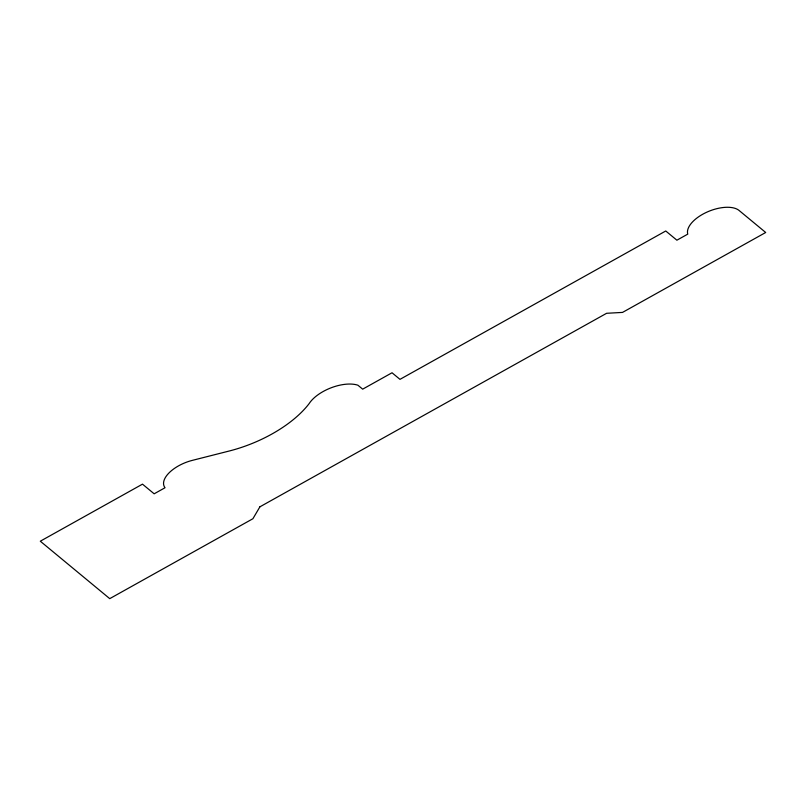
<?xml version="1.0" encoding="UTF-8"?>
<svg xmlns="http://www.w3.org/2000/svg" width="806" height="806" viewBox="0 0 806 806"><rect width="100%" height="100%" fill="white"/><g stroke="black" fill="none" stroke-linecap="round" stroke-linejoin="round"><path stroke-width="1.21" d="M259.905 506.823L252.903 518.732L109.737 598.646L40.3 541.209L142.491 484.154L154.158 493.806L165.029 487.741A28.331 13.863 -21.7 0 1 192.483 460.337L229.73 450.886A88.972 43.544 -21.7 0 0 309.141 403.615A30.83 15.082 -21.7 0 1 357.904 385.208L362.68 389.157L392.028 372.775L399.978 379.354L665.756 230.99L676.889 240.198L687.76 234.133A28.724 14.055 -21.7 0 1 706.298 212.411A28.724 14.055 -21.7 0 1 738.8 210.235L765.7 232.491L622.534 312.406L606.606 313.292L259.905 506.823"/></g></svg>
